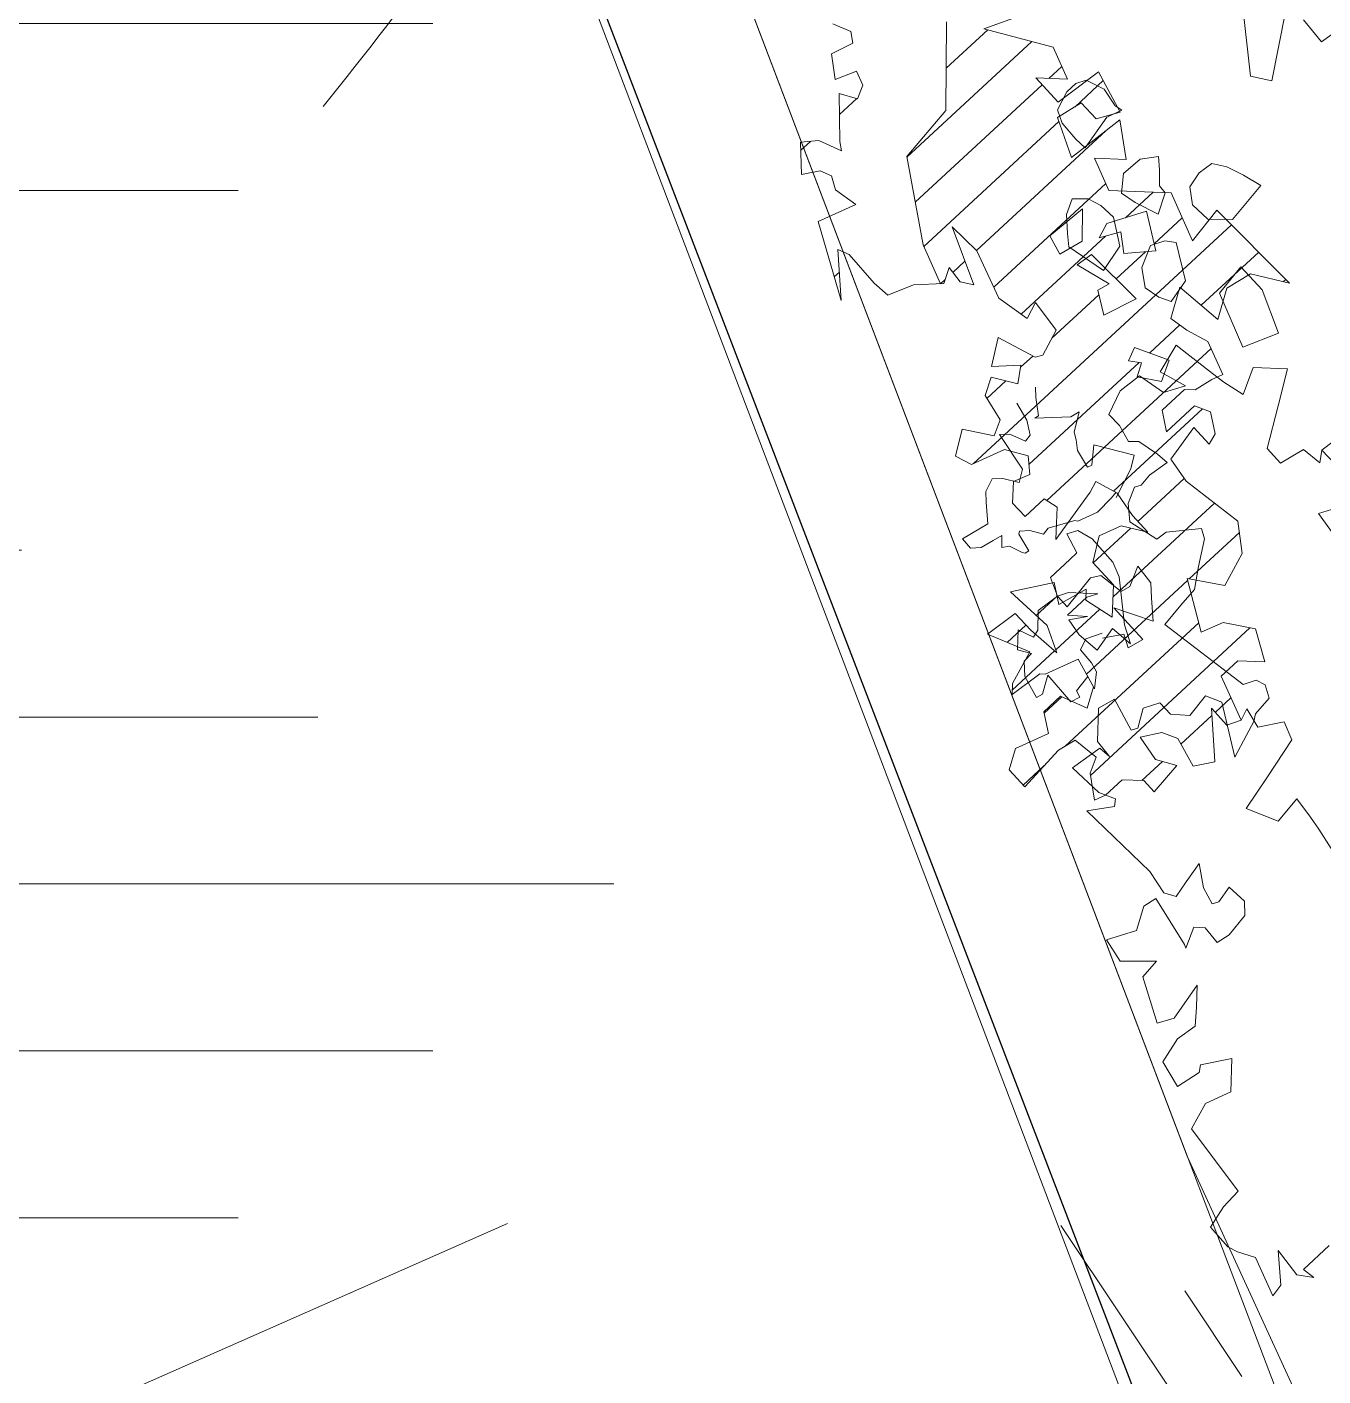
# Model space of a CAD drawing. Header units: metres. Extents: x 1838950 to 1842843, y 5171318 to 5174224.
# Drawn here: x 1841121.79 to 1841123.303, y 5171570.723 to 5171572.299 of the extents above; entities that cross this region are included whole.
import ezdxf

# ---------------------------------------------------------------- set-up
doc = ezdxf.new("R2010")
doc.units = ezdxf.units.M
doc.header["$LTSCALE"] = 0.0254
doc.layers.get('0').update_dxf_attribs({"lineweight": 18})
doc.layers.add('Fond topo - VEG_SUPPRIME', color=8, linetype='Continuous', lineweight=18)
doc.layers.add('SA - Talus', color=7, linetype='Continuous', lineweight=18)
for name, color, linetype, lineweight, true_color in [('SA - béton balayé', 7, 'Continuous', 18, 0xc0c0c0), ('SA - clôture', 7, 'Continuous', 18, 0x800080), ('SA - couvre sol 3', 7, 'Continuous', 18, 0x99cc00), ('SA - EBC', 7, 'Continuous', 18, 0x4f7f3f), ('SA - GAZ-réso', 7, 'Continuous', 18, 0xff6600), ('SA - gazon', 7, 'Continuous', 18, 0xccffcc), ('SA - haie séparative', 7, 'Continuous', 18, 0x008000), ('SA - Limite terrain', 1, 'Continuous', 18, 0xff0000), ('SA - trame couvre sol 3', 7, 'Continuous', 18, 0xff6600)]:
    doc.layers.add(name, color=color, linetype=linetype, lineweight=lineweight, true_color=true_color)

# ---------------------------------------------------------------- blocks, each defined once
blk = doc.blocks.new('MENSURA_TALSYM_1-4')
at = {"layer": 'SA - Talus'}
blk.add_line((1841120.1522, 5171569.9307), (1841122.3507, 5171570.9014), dxfattribs=at)
blk = doc.blocks.new('VEG12-4')
at = {"flags": 128}
blk.add_lwpolyline([(-0.23096, 0.44006, 0.030217), (-0.28232, 0.40901, 0.030217), (-0.32956, 0.372)], format="xyb", dxfattribs=at)

msp = doc.modelspace()

# ---------------------------------------------------------------- hatches: boundary and pattern name
at = {"layer": 'SA - béton balayé', "linetype": 'Continuous', "lineweight": 18, "true_color": 0xc0c0c0}
h = msp.add_hatch(dxfattribs=at)
h.set_pattern_fill('BETON_BALAYE', color=9, style=0, pattern_type=2)
h.set_pattern_definition([(0, (1841128.2383, 5171568.6739), (2.2, 1), [15, -8]), (0, (1841128.6701, 5171568.6739), (2.2, 1), [5, -18]), (0, (1841129.5683, 5171569.174), (-1, 1.33), [3, -7.08]), (0, (1841129.6529, 5171569.174), (-1, 1.33), [6, -4.08]), (0, (1841128.73835, 5171569.52394), (5.2, 0.67), [8, -6.4]), (0, (1841128.9771, 5171569.52394), (5.2, 0.67), [4, -10.4])])
edge = h.paths.add_edge_path()
edge.add_line((1841110.5481, 5171571.5185), (1841112.494, 5171572.2587))
edge.add_line((1841112.494, 5171572.2587), (1841112.0622, 5171573.3939))
edge.add_line((1841112.0622, 5171573.3939), (1841114.4455, 5171574.3006))
edge.add_line((1841114.4455, 5171574.3006), (1841114.8772, 5171573.1661))
edge.add_line((1841114.8772, 5171573.1661), (1841114.9551, 5171573.1958))
edge.add_arc((1841115.7418, 5171571.353), 2.0037, 33.9601, 113.1208, ccw=False)
edge.add_line((1841117.4038, 5171572.4723), (1841123.448, 5171563.4854))
edge.add_arc((1841127.3895, 5171566.1363), 4.75, 213.9233, 345.355)
edge.add_line((1841131.9852, 5171564.9354), (1841133.3513, 5171570.1633))
edge.add_line((1841133.3513, 5171570.1633), (1841135.749, 5171571.0753))
edge.add_arc((1841137.2523, 5171568.4792), 3, 120.0727, 165.355)
edge.add_line((1841134.3497, 5171569.2377), (1841133.1462, 5171564.632))
edge.add_arc((1841127.3895, 5171566.1363), 5.95, 213.92332, 345.35501, ccw=False)
edge.add_line((1841122.4523, 5171562.8157), (1841116.408, 5171571.8026))
edge.add_arc((1841115.7423, 5171571.3546), 0.8024, 33.9409, 110.6712)
edge.add_line((1841115.4591, 5171572.1053), (1841110.9726, 5171570.3971))
edge.add_line((1841110.9726, 5171570.3971), (1841110.5481, 5171571.5185))
at = {"layer": 'SA - couvre sol 3', "linetype": 'Continuous', "lineweight": 18, "true_color": 0x99cc00}
h = msp.add_hatch(dxfattribs=at)
h.set_pattern_fill('PELOUSE6_1', color=62, style=0, pattern_type=2)
h.set_pattern_definition([(0, (1841079.9403, 5171541.8818), (0, 1.2), [0.375, -2.025]), (90, (1841080.081, 5171541.8818), (-2.4, 1e-16), [0.15, -1.05]), (90, (1841080.1747, 5171541.8818), (-2.4, 1e-16), [0.15, -1.05]), (90, (1841080.1278, 5171541.8818), (-2.4, 1e-16), [0.1875, -1.0125]), (123.6901, (1841080.03406, 5171541.8818), (-2.4, 2.4), [0.12, -4.20746]), (56.3099, (1841080.22156, 5171541.8818), (8e-11, 1.2), [0.12, -4.20746]), (56.3099, (1841080.3153, 5171541.8818), (8e-11, 1.2), [0.26, -4.06666]), (123.6901, (1841079.9403, 5171541.8818), (-2.4, 2.4), [0.26, -4.06666]), (0, (1841080.791, 5171542.1068), (0, 1.2), [0.444246, -1.955755]), (0, (1841080.6343, 5171542.3018), (0, 1.2), [0.8281, -1.5719]), (0, (1841080.6696, 5171542.3018), (0, 1.2), [0.430743, -1.969257]), (0, (1841080.4792, 5171542.4968), (0, 1.2), [1.1948, -1.2052]), (0, (1841080.5213, 5171542.4968), (0, 1.2), [0.294787, -2.105213]), (0, (1841080.3234, 5171542.6918), (0, 1.2), [1.00461, -1.39539]), (0, (1841080.3262, 5171542.8868), (0, 1.2), [0.655697, -1.744303])])
edge = h.paths.add_edge_path()
edge.add_line((1841124.4247, 5171568.1894), (1841123.1446, 5171570.98))
edge.add_line((1841123.1446, 5171570.98), (1841120.8968, 5171576.8889))
edge.add_line((1841120.8968, 5171576.8889), (1841118.6817, 5171576.0462))
edge.add_line((1841118.6817, 5171576.0462), (1841118.9306, 5171575.3919))
edge.add_line((1841118.9306, 5171575.3919), (1841118.1829, 5171575.1075))
edge.add_line((1841118.1829, 5171575.1075), (1841117.934, 5171575.7618))
edge.add_line((1841117.934, 5171575.7618), (1841117.1587, 5171575.4669))
edge.add_line((1841117.1587, 5171575.4669), (1841117.2033, 5171575.3497))
edge.add_line((1841117.2033, 5171575.3497), (1841114.4455, 5171574.3006))
edge.add_line((1841114.4455, 5171574.3006), (1841114.8774, 5171573.1653))
edge.add_line((1841114.8774, 5171573.1653), (1841115.0329, 5171573.2254))
edge.add_arc((1841115.7442, 5171571.3561), 2, 33.9234, 110.8327, ccw=False)
edge.add_line((1841117.4038, 5171572.4723), (1841123.448, 5171563.4854))
edge.add_arc((1841127.3895, 5171566.1363), 4.75, 213.9233, 345.355)
edge.add_line((1841131.9852, 5171564.9354), (1841133.3513, 5171570.1633))
edge.add_line((1841133.3513, 5171570.1633), (1841128.3515, 5171568.2613))
edge.add_line((1841128.3515, 5171568.2613), (1841127.911, 5171569.4193))
edge.add_line((1841127.911, 5171569.4193), (1841125.2005, 5171568.3882))
edge.add_line((1841125.2005, 5171568.3882), (1841125.1685, 5171568.4723))
edge.add_line((1841125.1685, 5171568.4723), (1841124.4247, 5171568.1894))
at = {"layer": 'SA - EBC', "linetype": 'Continuous', "lineweight": 18, "true_color": 0x4f7f3f}
h = msp.add_hatch(dxfattribs=at)
h.set_pattern_fill('_USER_1', color=87, style=0, pattern_type=2)
h.set_pattern_definition([(45, (0, 0), (-0.53033008589, 0.53033008589), [])])
edge = h.paths.add_edge_path()
edge.add_line((1841119.3108, 5171517.9418), (1841118.4472, 5171528.7351))
edge.add_arc((1841100.5544, 5171526.9), 17.9867, 5.85572, 45.71639)
edge.add_line((1841113.1129, 5171539.7766), (1841109.3438, 5171549.2259))
edge.add_line((1841109.3438, 5171549.2259), (1841089.2725, 5171544.3043))
edge.add_line((1841089.2725, 5171544.3043), (1841086.6063, 5171546.279))
edge.add_line((1841086.6063, 5171546.279), (1841084.8738, 5171548.2093))
edge.add_line((1841084.8738, 5171548.2093), (1841084.535, 5171549.2196))
edge.add_line((1841084.535, 5171549.2196), (1841084.8733, 5171550.7731))
edge.add_arc((1841089.0985, 5171549.5923), 4.3871, 88.6665, 164.3861, ccw=False)
edge.add_line((1841089.2006, 5171553.9782), (1841090.7786, 5171552.8614))
edge.add_line((1841090.7786, 5171552.8614), (1841093.9269, 5171551.6062))
edge.add_line((1841093.9269, 5171551.6062), (1841097.9702, 5171551.3519))
edge.add_line((1841097.9702, 5171551.3519), (1841103.2639, 5171552.0129))
edge.add_line((1841103.2639, 5171552.0129), (1841107.7311, 5171553.0118))
edge.add_arc((1841145.6545, 5171546.3045), 38.5119, 157.98833, 169.9701, ccw=False)
edge.add_line((1841109.9498, 5171560.7386), (1841111.8049, 5171565.3276))
edge.add_line((1841111.8049, 5171565.3276), (1841115.1437, 5171570.7622))
edge.add_arc((1841118.2025, 5171568.883), 3.5898, 23.5115, 148.4352, ccw=False)
edge.add_line((1841121.4943, 5171570.3151), (1841124.8167, 5171565.3345))
edge.add_line((1841124.8167, 5171565.3345), (1841131.167, 5171558.8653))
edge.add_arc((1841117.9204, 5171548.5856), 16.7673, 7.0954, 37.8122, ccw=False)
edge.add_line((1841134.5594, 5171550.6568), (1841135.0494, 5171546.7196))
edge.add_line((1841135.0494, 5171546.7196), (1841133.62, 5171539.683))
edge.add_arc((1841155.4971, 5171535.2388), 22.324, 168.51676, 183.3776)
edge.add_line((1841133.2119, 5171533.9235), (1841134.314, 5171530.293))
edge.add_line((1841134.314, 5171530.293), (1841119.3108, 5171517.9418))

# ---------------------------------------------------------------- linework, layer by layer
at = {"layer": 'SA - clôture', "lineweight": 20, "flags": 128}
msp.add_lwpolyline([(1841125.2619, 5171568.5079), (1841124.2338, 5171568.1168), (1841120.8968, 5171576.8889)], dxfattribs=at)
at = {"layer": 'SA - GAZ-réso', "lineweight": 30}
msp.add_lwpolyline([(1841098.5845, 5171559.2254), (1841099.2415, 5171559.4817), (1841121.431, 5171575.0064), (1841124.7063, 5171566.4773), (1841134.8296, 5171570.3526), (1841134.127, 5171571.759)], dxfattribs=at)
at = {"layer": 'SA - gazon', "color": 254, "linetype": 'Continuous', "true_color": 0xccffcc}
msp.add_solid([(1841124.2524, 5171577.6304), (1841121.8223, 5171576.706), (1841126.313, 5171572.2137), (1841123.8829, 5171571.2893)], dxfattribs=at)
at = {"layer": 'SA - haie séparative'}
for p, q in [((1841123.2059, 5171572.3573), (1841123.2186, 5171572.2414)), ((1841123.2436, 5171572.2359), (1841123.2593, 5171572.3165)), ((1841122.8635, 5171572.305), (1841122.8629, 5171572.2014)), ((1841123.2806, 5171572.3075), (1841123.3013, 5171572.2815)), ((1841122.9116, 5171572.2955), (1841122.8632, 5171572.2507)), ((1841122.9116, 5171572.2955), (1841122.8632, 5171572.2507)), ((1841123.3013, 5171572.2815), (1841123.3235, 5171572.2978)), ((1841122.9633, 5171572.282), (1841122.8173, 5171572.1468)), ((1841122.9633, 5171572.282), (1841122.8173, 5171572.1468)), ((1841122.9982, 5171572.2529), (1841122.9829, 5171572.2388)), ((1841122.9982, 5171572.2529), (1841122.9829, 5171572.2388)), ((1841123.0466, 5171572.2364), (1841123.0137, 5171572.2059)), ((1841123.0466, 5171572.2364), (1841123.0137, 5171572.2059)), ((1841123.2186, 5171572.2414), (1841123.2436, 5171572.2359)), ((1841122.9751, 5171572.2316), (1841122.827, 5171572.0945)), ((1841122.9751, 5171572.2316), (1841122.827, 5171572.0945)), ((1841122.7586, 5171572.2153), (1841122.7385, 5171572.1966)), ((1841122.7586, 5171572.2153), (1841122.7385, 5171572.1966)), ((1841122.8629, 5171572.2014), (1841122.8171, 5171572.1477)), ((1841122.9948, 5171572.1885), (1841122.8367, 5171572.0421)), ((1841122.9948, 5171572.1885), (1841122.8367, 5171572.0421)), ((1841123.0498, 5171572.178), (1841122.8984, 5171572.0378)), ((1841123.0498, 5171572.178), (1841122.8984, 5171572.0378)), ((1841122.7047, 5171572.1654), (1841122.6931, 5171572.1546)), ((1841122.7047, 5171572.1654), (1841122.6931, 5171572.1546)), ((1841122.8171, 5171572.1477), (1841122.8362, 5171572.0445)), ((1841123.0494, 5171572.1162), (1841122.9186, 5171571.9952)), ((1841123.0494, 5171572.1162), (1841122.9186, 5171571.9952)), ((1841123.1048, 5171572.1061), (1841123.0725, 5171572.0762)), ((1841123.1048, 5171572.1061), (1841123.0725, 5171572.0762)), ((1841123.1963, 5171572.068), (1841122.8946, 5171571.7888)), ((1841123.1963, 5171572.068), (1841122.8946, 5171571.7888)), ((1841123.1388, 5171572.0762), (1841123.106, 5171572.0458)), ((1841123.1388, 5171572.0762), (1841123.106, 5171572.0458)), ((1841123.0493, 5171572.0547), (1841122.9508, 5171571.9636)), ((1841123.0493, 5171572.0547), (1841122.9508, 5171571.9636)), ((1841122.8362, 5171572.0445), (1841122.8566, 5171571.9991)), ((1841123.0959, 5171572.0365), (1841123.0616, 5171572.0048)), ((1841123.0959, 5171572.0365), (1841123.0616, 5171572.0048)), ((1841123.2281, 5171572.0361), (1841123.1608, 5171571.9739)), ((1841123.2281, 5171572.0361), (1841123.1608, 5171571.9739)), ((1841122.8851, 5171572.0255), (1841122.8708, 5171572.0123)), ((1841122.8851, 5171572.0255), (1841122.8708, 5171572.0123)), ((1841123.1823, 5171571.9882), (1841123.2071, 5171572.0188)), ((1841123.2071, 5171572.0188), (1841123.232, 5171571.9921)), ((1841122.7384, 5171572.0125), (1841122.7325, 5171572.007)), ((1841122.7384, 5171572.0125), (1841122.7325, 5171572.007)), ((1841122.8619, 5171572.0041), (1841122.8566, 5171571.9991)), ((1841122.8619, 5171572.0041), (1841122.8566, 5171571.9991)), ((1841123.2599, 5171572.0042), (1841123.2571, 5171572.0016)), ((1841123.2599, 5171572.0042), (1841123.2571, 5171572.0016)), ((1841123.0416, 5171571.9862), (1841122.9866, 5171571.9354)), ((1841123.0416, 5171571.9862), (1841122.9866, 5171571.9354)), ((1841123.2094, 5171571.9249), (1841123.1823, 5171571.9882)), ((1841123.232, 5171571.9921), (1841123.2513, 5171571.9412)), ((1841123.136, 5171571.9509), (1841123.1006, 5171571.9181)), ((1841123.136, 5171571.9509), (1841123.1006, 5171571.9181)), ((1841123.2513, 5171571.9412), (1841123.2094, 5171571.9249)), ((1841123.1725, 5171571.9233), (1841122.9807, 5171571.7458)), ((1841123.1725, 5171571.9233), (1841122.9807, 5171571.7458)), ((1841123.1318, 5171571.9274), (1841123.1131, 5171571.8962)), ((1841123.1741, 5171571.8942), (1841123.1318, 5171571.9274)), ((1841122.9642, 5171571.9146), (1841122.95, 5171571.9015)), ((1841122.9642, 5171571.9146), (1841122.95, 5171571.9015)), ((1841123.0885, 5171571.9069), (1841122.9598, 5171571.7878)), ((1841123.0885, 5171571.9069), (1841122.9598, 5171571.7878)), ((1841123.0891, 5171571.8916), (1841123.0662, 5171571.8741)), ((1841123.1169, 5171571.8719), (1841123.0891, 5171571.8916)), ((1841123.1131, 5171571.8962), (1841123.1427, 5171571.8798)), ((1841123.1875, 5171571.8842), (1841123.1741, 5171571.8942)), ((1841123.2218, 5171571.9014), (1841123.21, 5171571.8695)), ((1841123.2619, 5171571.8997), (1841123.2218, 5171571.9014)), ((1841123.2507, 5171571.8566), (1841123.2619, 5171571.8997)), ((1841122.9329, 5171571.8857), (1841122.9106, 5171571.865)), ((1841122.9329, 5171571.8857), (1841122.9106, 5171571.865)), ((1841122.9679, 5171571.866), (1841122.9673, 5171571.8782)), ((1841123.0662, 5171571.8741), (1841123.053, 5171571.8465)), ((1841123.1427, 5171571.8798), (1841123.1169, 5171571.8719)), ((1841123.21, 5171571.8695), (1841123.1875, 5171571.8842)), ((1841122.9458, 5171571.8595), (1841122.9575, 5171571.8398)), ((1841122.9708, 5171571.8448), (1841122.9679, 5171571.866)), ((1841122.9665, 5171571.8422), (1841122.9708, 5171571.8448)), ((1841123.0086, 5171571.8435), (1841122.9665, 5171571.8422)), ((1841123.0185, 5171571.8494), (1841123.0086, 5171571.8435)), ((1841123.0125, 5171571.8258), (1841123.0185, 5171571.8494)), ((1841123.0656, 5171571.8334), (1841123.053, 5171571.8465)), ((1841123.1626, 5171571.8528), (1841123.0587, 5171571.7566)), ((1841123.1626, 5171571.8528), (1841123.0587, 5171571.7566)), ((1841123.2379, 5171571.8065), (1841123.2507, 5171571.8566)), ((1841122.9575, 5171571.8398), (1841122.9614, 5171571.8221)), ((1841123.0149, 5171571.8169), (1841123.0125, 5171571.8258)), ((1841123.076, 5171571.8149), (1841123.0656, 5171571.8334)), ((1841122.9376, 5171571.8235), (1841122.9253, 5171571.8229)), ((1841122.9253, 5171571.8229), (1841122.9523, 5171571.7826)), ((1841122.9559, 5171571.8151), (1841122.9376, 5171571.8235)), ((1841122.9614, 5171571.8221), (1841122.9559, 5171571.8151)), ((1841123.0164, 5171571.8044), (1841123.0149, 5171571.8169)), ((1841123.0333, 5171571.7871), (1841123.0356, 5171571.8107)), ((1841123.0356, 5171571.8107), (1841123.0828, 5171571.7987)), ((1841123.0882, 5171571.8149), (1841123.076, 5171571.8149)), ((1841123.1098, 5171571.7999), (1841123.0882, 5171571.8149)), ((1841123.0281, 5171571.7847), (1841123.0164, 5171571.8044)), ((1841123.0828, 5171571.7987), (1841123.0788, 5171571.783)), ((1841123.1213, 5171571.7903), (1841123.1098, 5171571.7999)), ((1841123.2535, 5171571.7896), (1841123.2379, 5171571.8065)), ((1841123.2806, 5171571.8055), (1841123.2535, 5171571.7896)), ((1841123.2806, 5171571.8055), (1841123.2997, 5171571.7897)), ((1841123.2997, 5171571.7897), (1841123.3017, 5171571.8045)), ((1841122.9523, 5171571.7826), (1841122.9483, 5171571.7669)), ((1841123.0333, 5171571.7871), (1841123.0281, 5171571.7847)), ((1841123.0788, 5171571.783), (1841123.0618, 5171571.7492)), ((1841123.1005, 5171571.7753), (1841123.1213, 5171571.7903)), ((1841122.9168, 5171571.7711), (1841122.9094, 5171571.7563)), ((1841122.9291, 5171571.7717), (1841122.9168, 5171571.7711)), ((1841122.9483, 5171571.7669), (1841122.9291, 5171571.7717)), ((1841123.0831, 5171571.7615), (1841123.0908, 5171571.7639)), ((1841123.1412, 5171571.7716), (1841123.0871, 5171571.7215)), ((1841123.1412, 5171571.7716), (1841123.0871, 5171571.7215)), ((1841123.0908, 5171571.7639), (1841123.1005, 5171571.7753)), ((1841122.9094, 5171571.7563), (1841122.91, 5171571.7441)), ((1841123.0399, 5171571.7324), (1841123.0561, 5171571.7488)), ((1841123.0561, 5171571.7488), (1841123.0616, 5171571.7557)), ((1841123.0758, 5171571.7423), (1841123.0831, 5171571.7615)), ((1841122.91, 5171571.7441), (1841122.9118, 5171571.7185)), ((1841123.0167, 5171571.7216), (1841123.0399, 5171571.7324)), ((1841123.1765, 5171571.7429), (1841123.0581, 5171571.6333)), ((1841123.1765, 5171571.7429), (1841123.0581, 5171571.6333)), ((1841123.0776, 5171571.7211), (1841123.0758, 5171571.7423)), ((1841122.9118, 5171571.7185), (1841122.8823, 5171571.7009)), ((1841122.9822, 5171571.7136), (1841123.0132, 5171571.7225)), ((1841123.0132, 5171571.7225), (1841123.0167, 5171571.7216)), ((1841123.1093, 5171571.7008), (1841123.0776, 5171571.7211)), ((1841122.8823, 5171571.7009), (1841122.8916, 5171571.6902)), ((1841122.9039, 5171571.6908), (1841122.9181, 5171571.6992)), ((1841122.9181, 5171571.6992), (1841122.928, 5171571.7051)), ((1841122.928, 5171571.7051), (1841122.9281, 5171571.6911)), ((1841122.9478, 5171571.7066), (1841122.9487, 5171571.7101)), ((1841122.9596, 5171571.6869), (1841122.9478, 5171571.7066)), ((1841122.9487, 5171571.7101), (1841122.961, 5171571.7107)), ((1841122.961, 5171571.7107), (1841122.9767, 5171571.7067)), ((1841122.9767, 5171571.7067), (1841122.9822, 5171571.7136)), ((1841123.0041, 5171571.7068), (1841123.0168, 5171571.7108)), ((1841123.0158, 5171571.6847), (1841123.0041, 5171571.7068)), ((1841123.0168, 5171571.7108), (1841123.0336, 5171571.7011)), ((1841123.0336, 5171571.7011), (1841123.0578, 5171571.674)), ((1841123.0786, 5171571.7137), (1841123.0347, 5171571.673)), ((1841123.0786, 5171571.7137), (1841123.0347, 5171571.673)), ((1841123.1201, 5171571.7088), (1841123.1093, 5171571.7008)), ((1841123.1612, 5171571.713), (1841123.1201, 5171571.7088)), ((1841123.2056, 5171571.7085), (1841123.1471, 5171571.6543)), ((1841123.2056, 5171571.7085), (1841123.1471, 5171571.6543)), ((1841123.1579, 5171571.6686), (1841123.1649, 5171571.701)), ((1841123.1649, 5171571.701), (1841123.1612, 5171571.713)), ((1841122.8916, 5171571.6902), (1841122.9039, 5171571.6908)), ((1841122.9281, 5171571.6911), (1841122.9369, 5171571.6926)), ((1841122.9369, 5171571.6926), (1841122.9517, 5171571.6851)), ((1841122.9517, 5171571.6851), (1841122.9552, 5171571.6843)), ((1841122.9552, 5171571.6843), (1841122.9596, 5171571.6869)), ((1841123.0074, 5171571.6769), (1841123.0158, 5171571.6847)), ((1841122.985, 5171571.6561), (1841123.0074, 5171571.6769)), ((1841123.0578, 5171571.674), (1841123.0652, 5171571.6566)), ((1841123.0777, 5171571.6454), (1841123.0871, 5171571.6693)), ((1841123.0871, 5171571.6693), (1841123.1021, 5171571.6498)), ((1841123.153, 5171571.6417), (1841123.1579, 5171571.6686)), ((1841122.9932, 5171571.6342), (1841122.985, 5171571.6561)), ((1841123.0043, 5171571.6216), (1841123.0317, 5171571.6557)), ((1841123.1451, 5171571.6525), (1841123.0269, 5171571.5431)), ((1841123.1451, 5171571.6525), (1841123.0269, 5171571.5431)), ((1841123.0317, 5171571.6557), (1841123.0436, 5171571.6583)), ((1841123.0436, 5171571.6583), (1841123.0675, 5171571.6397)), ((1841123.0652, 5171571.6566), (1841123.0712, 5171571.6005)), ((1841123.0059, 5171571.6382), (1841122.9932, 5171571.6342)), ((1841123.0401, 5171571.6369), (1841123.0059, 5171571.6382)), ((1841123.0274, 5171571.6329), (1841123.0401, 5171571.6369)), ((1841123.0675, 5171571.6397), (1841123.0777, 5171571.6454)), ((1841123.1021, 5171571.6498), (1841123.103, 5171571.6317)), ((1841123.137, 5171571.6235), (1841123.153, 5171571.6417)), ((1841122.9926, 5171571.6341), (1841122.9683, 5171571.6116)), ((1841122.9926, 5171571.6341), (1841122.9683, 5171571.6116)), ((1841122.9706, 5171571.6172), (1841122.9932, 5171571.634)), ((1841122.9932, 5171571.634), (1841123.0043, 5171571.6216)), ((1841123.0049, 5171571.6121), (1841123.0274, 5171571.6329)), ((1841123.103, 5171571.6317), (1841123.1047, 5171571.6048)), ((1841123.1185, 5171571.6009), (1841123.137, 5171571.6235)), ((1841122.9701, 5171571.5942), (1841122.9706, 5171571.6172)), ((1841123.0426, 5171571.619), (1841122.9912, 5171571.5713)), ((1841123.0426, 5171571.619), (1841122.9912, 5171571.5713)), ((1841123.0283, 5171571.6103), (1841123.0049, 5171571.6121)), ((1841123.0065, 5171571.6066), (1841123.0283, 5171571.6103)), ((1841123.0185, 5171571.589), (1841123.0065, 5171571.6066)), ((1841123.0588, 5171571.6203), (1841123.0929, 5171571.5836)), ((1841123.1047, 5171571.6048), (1841123.0588, 5171571.6203)), ((1841122.9562, 5171571.6003), (1841122.9343, 5171571.5801)), ((1841122.9562, 5171571.6003), (1841122.9343, 5171571.5801)), ((1841122.9466, 5171571.5716), (1841122.9471, 5171571.5946)), ((1841122.9471, 5171571.5946), (1841122.9653, 5171571.5863)), ((1841122.9653, 5171571.5863), (1841122.9701, 5171571.5942)), ((1841123.1581, 5171571.6031), (1841123.0025, 5171571.4591)), ((1841123.1581, 5171571.6031), (1841123.0025, 5171571.4591)), ((1841123.0394, 5171571.5711), (1841123.0185, 5171571.589)), ((1841123.0453, 5171571.591), (1841123.0263, 5171571.5844)), ((1841123.2179, 5171571.5971), (1841123.0316, 5171571.4247)), ((1841123.2179, 5171571.5971), (1841123.0316, 5171571.4247)), ((1841123.0575, 5171571.5965), (1841123.0394, 5171571.5711)), ((1841123.0708, 5171571.5898), (1841123.0456, 5171571.585)), ((1841123.0784, 5171571.5786), (1841123.0575, 5171571.5965)), ((1841123.0756, 5171571.5739), (1841123.0708, 5171571.5898)), ((1841123.0712, 5171571.6005), (1841123.0784, 5171571.5786)), ((1841123.2098, 5171571.531), (1841123.1185, 5171571.6009)), ((1841123.0263, 5171571.5844), (1841123.0201, 5171571.5716)), ((1841123.0929, 5171571.5836), (1841123.0756, 5171571.5739)), ((1841122.9898, 5171571.5701), (1841122.9403, 5171571.5242)), ((1841122.9898, 5171571.5701), (1841122.9403, 5171571.5242)), ((1841122.9626, 5171571.5672), (1841122.9466, 5171571.5716)), ((1841122.9542, 5171571.5583), (1841122.9626, 5171571.5672)), ((1841122.955, 5171571.5402), (1841122.9542, 5171571.5583)), ((1841123.0201, 5171571.5716), (1841123.0329, 5171571.5561)), ((1841122.982, 5171571.5419), (1841122.9789, 5171571.5309)), ((1841123.0089, 5171571.5106), (1841122.982, 5171571.5419)), ((1841123.0329, 5171571.5561), (1841123.0387, 5171571.5459)), ((1841123.0387, 5171571.5459), (1841123.0364, 5171571.526)), ((1841122.9687, 5171571.5158), (1841122.955, 5171571.5402)), ((1841122.9789, 5171571.5309), (1841122.9758, 5171571.5198)), ((1841123.0285, 5171571.5401), (1841123.0152, 5171571.5234)), ((1841123.0364, 5171571.526), (1841123.0285, 5171571.5401)), ((1841123.2253, 5171571.5358), (1841123.2098, 5171571.531)), ((1841123.2355, 5171571.5304), (1841123.2253, 5171571.5358)), ((1841123.2403, 5171571.5149), (1841123.2355, 5171571.5304)), ((1841122.9758, 5171571.5198), (1841122.9687, 5171571.5158)), ((1841122.9982, 5171571.5165), (1841122.9775, 5171571.4973)), ((1841122.9982, 5171571.5165), (1841122.9775, 5171571.4973)), ((1841123.0191, 5171571.5163), (1841123.0089, 5171571.5106)), ((1841123.0152, 5171571.5234), (1841123.0191, 5171571.5163)), ((1841123.0411, 5171571.5034), (1841123.0596, 5171571.5138)), ((1841123.0596, 5171571.5138), (1841123.0793, 5171571.4775)), ((1841123.1475, 5171571.4948), (1841123.166, 5171571.5175)), ((1841123.166, 5171571.5175), (1841123.1852, 5171571.5102)), ((1841123.1957, 5171571.5152), (1841123.1774, 5171571.4983)), ((1841123.1957, 5171571.5152), (1841123.1774, 5171571.4983)), ((1841123.1852, 5171571.5102), (1841123.2003, 5171571.446)), ((1841123.2242, 5171571.4968), (1841123.2403, 5171571.5149)), ((1841123.04, 5171571.4644), (1841123.0411, 5171571.5034)), ((1841123.087, 5171571.4799), (1841123.093, 5171571.5034)), ((1841123.093, 5171571.5034), (1841123.1128, 5171571.5095)), ((1841123.1128, 5171571.5095), (1841123.1253, 5171571.4964)), ((1841123.1253, 5171571.4964), (1841123.1475, 5171571.4948)), ((1841123.1735, 5171571.4946), (1841123.1373, 5171571.4611)), ((1841123.1735, 5171571.4946), (1841123.1373, 5171571.4611)), ((1841123.2144, 5171571.5024), (1841123.2075, 5171571.4891)), ((1841123.2271, 5171571.4812), (1841123.2144, 5171571.5024)), ((1841123.2223, 5171571.4877), (1841123.2242, 5171571.4968)), ((1841123.0793, 5171571.4775), (1841123.087, 5171571.4799)), ((1841123.2139, 5171571.4719), (1841123.2223, 5171571.4877)), ((1841123.2271, 5171571.4812), (1841123.2579, 5171571.4872)), ((1841123.2579, 5171571.4872), (1841123.267, 5171571.4661)), ((1841123.0538, 5171571.447), (1841123.04, 5171571.4644)), ((1841123.2003, 5171571.446), (1841123.2139, 5171571.4719)), ((1841123.267, 5171571.4661), (1841123.2383, 5171571.423)), ((1841123.0108, 5171571.4337), (1841123.0424, 5171571.4567)), ((1841123.0424, 5171571.4567), (1841123.0538, 5171571.447)), ((1841122.9777, 5171571.4361), (1841122.9531, 5171571.4133)), ((1841122.9777, 5171571.4361), (1841122.9531, 5171571.4133)), ((1841123.0415, 5171571.4046), (1841123.0108, 5171571.4337)), ((1841123.1156, 5171571.4411), (1841123.0916, 5171571.4188)), ((1841123.1156, 5171571.4411), (1841123.0916, 5171571.4188)), ((1841123.2383, 5171571.423), (1841123.2135, 5171571.3861)), ((1841123.0607, 5171571.3973), (1841123.0415, 5171571.4046)), ((1841123.0273, 5171571.3832), (1841123.0596, 5171571.3885)), ((1841123.0596, 5171571.3885), (1841123.0607, 5171571.3973)), ((1841123.2135, 5171571.3861), (1841123.2508, 5171571.3712)), ((1841123.2508, 5171571.3712), (1841123.2725, 5171571.3974)), ((1841123.2725, 5171571.3974), (1841123.2888, 5171571.376)), ((1841123.101, 5171571.3126), (1841123.0273, 5171571.3832)), ((1841123.2888, 5171571.376), (1841123.2982, 5171571.3621)), ((1841123.2982, 5171571.3621), (1841123.3271, 5171571.3169)), ((1841123.1585, 5171571.3219), (1841123.1434, 5171571.3003)), ((1841123.1635, 5171571.2933), (1841123.1585, 5171571.3219)), ((1841123.1172, 5171571.2875), (1841123.101, 5171571.3126)), ((1841123.1434, 5171571.3003), (1841123.1317, 5171571.2834)), ((1841123.1739, 5171571.2748), (1841123.1635, 5171571.2933)), ((1841123.1935, 5171571.294), (1841123.1817, 5171571.2772)), ((1841123.2116, 5171571.278), (1841123.1935, 5171571.294)), ((1841123.0938, 5171571.2718), (1841123.108, 5171571.2808)), ((1841123.108, 5171571.2808), (1841123.1415, 5171571.2271)), ((1841123.1317, 5171571.2834), (1841123.1172, 5171571.2875)), ((1841123.1817, 5171571.2772), (1841123.1739, 5171571.2748)), ((1841123.2121, 5171571.2611), (1841123.2116, 5171571.278)), ((1841123.0855, 5171571.2437), (1841123.0938, 5171571.2718)), ((1841123.1936, 5171571.2385), (1841123.2121, 5171571.2611)), ((1841123.0502, 5171571.2328), (1841123.0855, 5171571.2437)), ((1841123.1429, 5171571.2228), (1841123.1522, 5171571.2474)), ((1841123.1522, 5171571.2474), (1841123.1656, 5171571.2468)), ((1841123.1656, 5171571.2468), (1841123.1795, 5171571.2294)), ((1841123.0664, 5171571.2077), (1841123.0502, 5171571.2328)), ((1841123.1415, 5171571.2271), (1841123.1429, 5171571.2228)), ((1841123.1795, 5171571.2294), (1841123.1936, 5171571.2385)), ((1841123.1089, 5171571.2076), (1841123.0664, 5171571.2077)), ((1841123.0928, 5171571.1894), (1841123.1089, 5171571.2076)), ((1841123.1096, 5171571.1352), (1841123.0928, 5171571.1894)), ((1841123.1561, 5171571.1798), (1841123.1294, 5171571.1413)), ((1841123.1556, 5171571.1541), (1841123.1561, 5171571.1798)), ((1841123.1539, 5171571.1319), (1841123.1556, 5171571.1541)), ((1841123.1294, 5171571.1413), (1841123.1096, 5171571.1352)), ((1841123.1331, 5171571.117), (1841123.1539, 5171571.1319)), ((1841123.116, 5171571.0901), (1841123.1331, 5171571.117)), ((1841123.1333, 5171571.0615), (1841123.116, 5171571.0901)), ((1841123.1603, 5171571.0868), (1841123.1584, 5171571.0777)), ((1841123.1967, 5171571.0942), (1841123.1603, 5171571.0868)), ((1841123.1955, 5171571.0552), (1841123.1967, 5171571.0942)), ((1841123.1584, 5171571.0777), (1841123.1333, 5171571.0615)), ((1841123.1659, 5171571.0414), (1841123.1955, 5171571.0552)), ((1841123.1496, 5171571.0118), (1841123.1659, 5171571.0414)), ((1841123.2041, 5171570.9391), (1841123.1496, 5171571.0118)), ((1841123.1871, 5171570.9206), (1841123.2041, 5171570.9391)), ((1841123.1718, 5171570.8971), (1841123.1871, 5171570.9206)), ((1841123.1921, 5171570.8741), (1841123.1718, 5171570.8971)), ((1841123.2033, 5171570.8681), (1841123.1921, 5171570.8741)), ((1841123.2243, 5171570.8614), (1841123.2033, 5171570.8681)), ((1841123.2509, 5171570.8696), (1841123.254, 5171570.8291)), ((1841123.2728, 5171570.8415), (1841123.2509, 5171570.8696)), ((1841123.3103, 5171570.8757), (1841123.2804, 5171570.8476)), ((1841123.2446, 5171570.8168), (1841123.2243, 5171570.8614)), ((1841123.2927, 5171570.8382), (1841123.2728, 5171570.8415)), ((1841123.2804, 5171570.8476), (1841123.2927, 5171570.8382)), ((1841123.254, 5171570.8291), (1841123.2446, 5171570.8168))]:
    msp.add_line(p, q, dxfattribs=at)
at = {"layer": 'SA - haie séparative', "flags": 128}
for points in [[(1841122.7306, 5171572.3026), (1841122.7518, 5171572.2937), (1841122.754, 5171572.2801), (1841122.7292, 5171572.2675), (1841122.7334, 5171572.2376), (1841122.7582, 5171572.2475), (1841122.7656, 5171572.231), (1841122.7596, 5171572.215), (1841122.7382, 5171572.2212), (1841122.7388, 5171572.1653), (1841122.741, 5171572.1544), (1841122.7145, 5171572.1662), (1841122.6928, 5171572.1644), (1841122.694, 5171572.1265), (1841122.7158, 5171572.131), (1841122.7291, 5171572.1251), (1841122.7339, 5171572.1087), (1841122.7576, 5171572.0916), (1841122.7135, 5171572.0716), (1841122.7406, 5171571.9795), (1841122.7366, 5171572.0392), (1841122.7499, 5171572.0333), (1841122.7792, 5171571.9997), (1841122.7949, 5171571.9856), (1841122.8251, 5171571.9979), (1841122.8604, 5171571.9993), (1841122.8665, 5171572.0179), (1841122.8794, 5171572.0012), (1841122.8955, 5171571.9979), (1841122.8701, 5171572.0656), (1841122.8988, 5171572.0374), (1841122.9246, 5171571.9823), (1841122.9578, 5171571.9586), (1841122.9676, 5171571.9771), (1841122.9915, 5171571.9447), (1841122.9761, 5171571.9155), (1841122.967, 5171571.9131), (1841122.9237, 5171571.9364), (1841122.9161, 5171571.9024), (1841122.9504, 5171571.9038), (1841122.9469, 5171571.8823), (1841122.9156, 5171571.8898), (1841122.9085, 5171571.8685), (1841122.9263, 5171571.8399), (1841122.9193, 5171571.8212), (1841122.8817, 5171571.829), (1841122.8742, 5171571.7977), (1841122.8928, 5171571.788), (1841122.9313, 5171571.8054), (1841122.959, 5171571.798), (1841122.9608, 5171571.7763), (1841122.9416, 5171571.768), (1841122.9406, 5171571.7428), (1841122.9553, 5171571.727), (1841122.9777, 5171571.7477), (1841122.9927, 5171571.7381), (1841122.992, 5171571.7192), (1841122.9912, 5171571.7003), (1841123.0312, 5171571.7556), (1841123.038, 5171571.7679), (1841123.0627, 5171571.7544), (1841123.0807, 5171571.7284), (1841123.0988, 5171571.7088), (1841123.0676, 5171571.7163), (1841123.0419, 5171571.7047), (1841123.0344, 5171571.6734), (1841123.0586, 5171571.6472), (1841123.0571, 5171571.6094), (1841123.0264, 5171571.6296), (1841123.0268, 5171571.6422), (1841122.9946, 5171571.6245), (1841122.9893, 5171571.6499), (1841122.9384, 5171571.6393), (1841122.981, 5171571.5998), (1841122.9924, 5171571.5678), (1841122.9619, 5171571.5942), (1841122.9437, 5171571.6138), (1841122.9112, 5171571.5898), (1841122.9609, 5171571.569), (1841122.9406, 5171571.5319), (1841122.9401, 5171571.5193), (1841122.9725, 5171571.5433), (1841122.9788, 5171571.543), (1841123.0174, 5171571.5605), (1841123.0351, 5171571.5283), (1841123.0278, 5171571.5033), (1841122.9968, 5171571.5171), (1841122.9771, 5171571.4989), (1841122.9825, 5171571.4735), (1841122.9439, 5171571.4561), (1841122.9367, 5171571.4311), (1841122.9548, 5171571.4115), (1841122.9943, 5171571.4541), (1841123.0137, 5171571.466), (1841123.0382, 5171571.4461), (1841123.0312, 5171571.4274), (1841123.0363, 5171571.3957), (1841123.0491, 5171571.4015), (1841123.0687, 5171571.4197), (1841123.0939, 5171571.4187), (1841123.1061, 5171571.4056), (1841123.1325, 5171571.4362), (1841123.1075, 5171571.4434), (1841123.0896, 5171571.4694), (1841123.115, 5171571.4747), (1841123.1337, 5171571.4677), (1841123.1514, 5171571.4354), (1841123.1768, 5171571.4407), (1841123.1729, 5171571.5031), (1841123.1911, 5171571.4835), (1841123.2075, 5171571.4891), (1841123.1843, 5171571.5405), (1841123.2039, 5171571.5587), (1841123.2354, 5171571.5575), (1841123.2243, 5171571.5958), (1841123.1867, 5171571.6035), (1841123.161, 5171571.5919), (1841123.1445, 5171571.6547), (1841123.1884, 5171571.6467), (1841123.2087, 5171571.6838), (1841123.2039, 5171571.7219), (1841123.1435, 5171571.7684), (1841123.1256, 5171571.7943), (1841123.1522, 5171571.8311), (1841123.1704, 5171571.8115), (1841123.1772, 5171571.8238), (1841123.1719, 5171571.8493), (1841123.1532, 5171571.8563), (1841123.1205, 5171571.826), (1841123.1152, 5171571.8515), (1841123.1413, 5171571.8757), (1841123.1539, 5171571.8752), (1841123.1733, 5171571.8871), (1841123.1862, 5171571.8929), (1841123.1687, 5171571.9314), (1841123.144, 5171571.945), (1841123.1256, 5171571.9584), (1841123.136, 5171571.9949), (1841123.1805, 5171571.9571), (1841123.191, 5171571.9937), (1841123.2187, 5171572.0107), (1841123.2642, 5171571.9999), (1841123.1792, 5171572.0852), (1841123.1508, 5171572.0493), (1841123.1259, 5171572.1053), (1841123.053, 5171572.1081), (1841123.0364, 5171572.1457), (1841123.0733, 5171572.1443), (1841123.0661, 5171572.1905), (1841123.0094, 5171572.1467), (1841122.9932, 5171572.1933), (1841123.0209, 5171572.2103), (1841123.0382, 5171572.1916), (1841123.0664, 5171572.1995), (1841123.0412, 5171572.2465), (1841122.9939, 5171572.2113), (1841122.9679, 5171572.2394), (1841123.0048, 5171572.238), (1841122.9882, 5171572.2756), (1841122.907, 5171572.2967), (1841122.9993, 5171572.3301)], [(1841123.3153, 5171571.8153), (1841123.3017, 5171571.8045), (1841123.3407, 5171571.7637)], [(1841123.3282, 5171571.7401), (1841123.2981, 5171571.7308), (1841123.3213, 5171571.6983)]]:
    msp.add_lwpolyline(points, dxfattribs=at)
for points in [[(1841123.0509, 5171572.1938), (1841123.0254, 5171572.158), (1841123.0146, 5171572.1681), (1841122.9985, 5171572.1865), (1841122.9933, 5171572.2022), (1841123.0039, 5171572.2231), (1841123.0144, 5171572.2328), (1841123.0267, 5171572.2369), (1841123.0476, 5171572.2264), (1841123.0603, 5171572.2069), (1841123.0681, 5171572.202)], [(1841123.1108, 5171572.0804), (1841123.0839, 5171572.0939), (1841123.0678, 5171572.1048), (1841123.0702, 5171572.128), (1841123.0896, 5171572.1444), (1841123.111, 5171572.1477), (1841123.1124, 5171572.132), (1841123.1124, 5171572.1133), (1841123.1187, 5171572.1054)], [(1841123.1975, 5171572.0741), (1841123.1687, 5171572.0746), (1841123.1508, 5171572.0911), (1841123.1475, 5171572.1124), (1841123.1584, 5171572.1285), (1841123.1734, 5171572.1396), (1841123.1909, 5171572.1355), (1841123.2104, 5171572.1257), (1841123.2305, 5171572.1137)], [(1841123.0658, 5171572.0431), (1841123.0467, 5171572.0144), (1841123.0064, 5171572.0421), (1841123.0049, 5171572.0579), (1841123.0038, 5171572.0799), (1841123.0103, 5171572.0982), (1841123.0289, 5171572.0982), (1841123.0439, 5171572.0906), (1841123.0584, 5171572.0768)], [(1841122.9842, 5171572.0549), (1841123.0224, 5171572.0867), (1841123.0218, 5171572.0489), (1841122.996, 5171572.0337)], [(1841123.0506, 5171572.0694), (1841123.0971, 5171572.0839), (1841123.1079, 5171572.0375), (1841123.0708, 5171572.0344), (1841123.0673, 5171572.0598), (1841123.0418, 5171572.0526)], [(1841123.1427, 5171572.0025), (1841123.1258, 5171571.9782), (1841123.1116, 5171571.9835), (1841123.0956, 5171571.9944), (1841123.0915, 5171572.018), (1841123.1017, 5171572.0437), (1841123.1185, 5171572.0493), (1841123.1316, 5171572.0474)], [(1841123.0163, 5171572.0212), (1841123.0329, 5171572.0331), (1841123.085, 5171571.9816), (1841123.0473, 5171571.9623), (1841123.0403, 5171571.9914), (1841123.0533, 5171571.999)], [(1841123.0832, 5171571.9244), (1841123.1237, 5171571.9097), (1841123.1147, 5171571.8849), (1841123.086, 5171571.8905), (1841123.0911, 5171571.9065), (1841123.0759, 5171571.9089)]]:
    msp.add_lwpolyline(points, close=True, dxfattribs=at)
at = {"layer": 'SA - Limite terrain'}
msp.add_open_spline([(1841077.1485, 5171583.5529), (1841078.8191, 5171584.5954), (1841080.4897, 5171585.6379), (1841083.6639, 5171586.8607), (1841086.8381, 5171588.0834), (1841093.7112, 5171590.7349), (1841100.5843, 5171593.3863), (1841105.8354, 5171595.3795), (1841111.0864, 5171597.3727), (1841112.7835, 5171598.0158), (1841114.4805, 5171598.6589), (1841120.1437, 5171600.7977), (1841125.8069, 5171602.9364), (1841137.9788, 5171607.5816), (1841150.1507, 5171612.2269), (1841152.2407, 5171613.0169), (1841154.3307, 5171613.8069), (1841157.6242, 5171615.0086), (1841160.9178, 5171616.2103), (1841160.8937, 5171617.2726), (1841160.8697, 5171618.335), (1841160.7519, 5171622.2441), (1841160.6341, 5171626.1532), (1841160.5459, 5171628.0785), (1841160.4576, 5171630.0038), (1841160.0075, 5171632.9962), (1841159.5574, 5171635.9885), (1841161.4156, 5171637.1289), (1841163.2737, 5171638.2693), (1841163.062, 5171638.6198), (1841162.8502, 5171638.9702), (1841163.1316, 5171639.1783), (1841163.413, 5171639.3865), (1841163.4664, 5171639.3345), (1841163.5199, 5171639.2825), (1841164.0378, 5171639.6824), (1841164.5557, 5171640.0822), (1841164.6484, 5171639.9622), (1841164.7411, 5171639.8421), (1841166.3443, 5171640.4782), (1841167.7831, 5171641.5484), (1841166.8333, 5171642.7817), (1841165.8835, 5171644.0151), (1841171.2018, 5171648.0241), (1841176.5201, 5171652.0331), (1841176.562, 5171652.0654), (1841176.6038, 5171652.0977), (1841176.5828, 5171652.125), (1841176.5618, 5171652.1523), (1841191.1783, 5171663.3819), (1841205.7948, 5171674.6116), (1841207.539, 5171675.9573), (1841209.2831, 5171677.303), (1841213.68, 5171676.8693), (1841218.0769, 5171676.4356), (1841224.138, 5171669.2197), (1841230.1992, 5171662.0037), (1841229.4551, 5171661.4123), (1841228.7111, 5171660.8209), (1841230.314, 5171658.673), (1841231.9169, 5171656.5251), (1841232.0432, 5171656.6166), (1841232.1695, 5171656.7082), (1841232.3724, 5171656.4283), (1841232.5753, 5171656.1483), (1841232.4514, 5171656.0585), (1841232.3275, 5171655.9687), (1841232.663, 5171655.5059), (1841232.9985, 5171655.043), (1841233.051, 5171655.0811), (1841233.1035, 5171655.1191), (1841233.5076, 5171654.2972), (1841234.3715, 5171654.7513), (1841235.0886, 5171655.2417), (1841235.8057, 5171655.7322), (1841235.7432, 5171655.8327), (1841235.6807, 5171655.9332), (1841236.0049, 5171656.1415), (1841236.3292, 5171656.3499), (1841236.5301, 5171656.0268), (1841236.7311, 5171655.7038), (1841236.6898, 5171655.6773), (1841236.6486, 5171655.6508), (1841240.8585, 5171649.0812), (1841245.0684, 5171642.5117), (1841245.3158, 5171642.1368), (1841245.5633, 5171641.7618), (1841246.3679, 5171640.4536), (1841247.1726, 5171639.1454), (1841247.7766, 5171638.0928), (1841248.3805, 5171637.0401), (1841248.9658, 5171636.0263), (1841249.5511, 5171635.0124), (1841249.7169, 5171634.7035), (1841249.8827, 5171634.3945), (1841250.3986, 5171633.3142), (1841250.9146, 5171632.2339), (1841251.4065, 5171631.065), (1841251.8984, 5171629.8962), (1841252.5682, 5171628.1006), (1841253.238, 5171626.3049), (1841253.5633, 5171625.3756), (1841253.8886, 5171624.4462), (1841254.2654, 5171623.3404), (1841254.6421, 5171622.2346), (1841255.1339, 5171620.7027), (1841255.6257, 5171619.1708), (1841256.9719, 5171614.6021), (1841258.3181, 5171610.0335), (1841260.0183, 5171603.9559), (1841261.7184, 5171597.8783), (1841261.6486, 5171597.4706), (1841261.5788, 5171597.0629), (1841255.2305, 5171594.5841), (1841248.8823, 5171592.1053), (1841248.7762, 5171592.3267), (1841248.67, 5171592.548), (1841244.611, 5171590.8237), (1841240.552, 5171589.0994), (1841236.9326, 5171587.6621), (1841233.3131, 5171586.2248), (1841233.4918, 5171583.1089), (1841233.6705, 5171579.9929), (1841236.3231, 5171570.9165), (1841238.9758, 5171561.8401), (1841241.5125, 5171558.1334), (1841244.0493, 5171554.4266), (1841242.9225, 5171553.1247), (1841241.7958, 5171551.8228), (1841241.4101, 5171551.3561), (1841241.0244, 5171550.8893), (1841240.7134, 5171550.2654), (1841240.4024, 5171549.6415), (1841239.986, 5171547.8083), (1841239.5697, 5171545.9751), (1841239.5343, 5171544.7172), (1841239.4989, 5171543.4594), (1841239.6922, 5171542.3478), (1841239.8855, 5171541.2363), (1841240.0814, 5171539.9232), (1841240.2774, 5171538.6102), (1841240.9117, 5171536.095), (1841241.5461, 5171533.5798), (1841243.0137, 5171531.5005), (1841244.4813, 5171529.4212), (1841227.5122, 5171525.4612), (1841210.5431, 5171521.5012), (1841206.6038, 5171520.7482), (1841202.6644, 5171519.9952), (1841201.2494, 5171519.7229), (1841199.8344, 5171519.4507), (1841198.3954, 5171519.2013), (1841196.9565, 5171518.9519), (1841194.0891, 5171518.4581), (1841191.2218, 5171517.9643), (1841187.4601, 5171517.2206), (1841183.6984, 5171516.4768), (1841181.4913, 5171516.1096), (1841179.2842, 5171515.7423), (1841171.6216, 5171514.4506), (1841163.959, 5171513.1588), (1841163.6599, 5171515.6357), (1841163.3609, 5171518.1125), (1841161.4246, 5171520.351), (1841159.4883, 5171522.5896), (1841159.2311, 5171523.5567), (1841158.9739, 5171524.5238), (1841157.9666, 5171529.9426), (1841156.9592, 5171535.3614), (1841153.722, 5171536.2537), (1841150.4848, 5171537.1461), (1841149.6939, 5171541.1018), (1841148.9031, 5171545.0575), (1841151.559, 5171547.0944), (1841154.2149, 5171549.1313), (1841153.1972, 5171554.379), (1841152.1794, 5171559.6267), (1841150.2617, 5171559.1731), (1841148.3439, 5171558.7194), (1841148.3324, 5171558.7681), (1841148.3209, 5171558.8167), (1841145.0571, 5171557.9919), (1841141.7932, 5171557.167), (1841136.4846, 5171555.8638), (1841131.1761, 5171554.5605), (1841120.4886, 5171551.958), (1841109.8011, 5171549.3555), (1841104.9463, 5171548.1603), (1841100.0914, 5171546.9651), (1841095.6613, 5171545.873), (1841091.2312, 5171544.7809), (1841091.1558, 5171544.6421), (1841091.0804, 5171544.5033), (1841088.9329, 5171543.9538), (1841086.7854, 5171543.4043), (1841084.885, 5171542.9306), (1841082.9845, 5171542.4569), (1841083.0353, 5171542.2607), (1841083.0861, 5171542.0645), (1841079.4525, 5171541.1726), (1841075.8188, 5171540.2807), (1841074.9605, 5171551.0465), (1841074.1023, 5171561.8123), (1841074.1422, 5171561.8151), (1841074.1821, 5171561.818), (1841074.0261, 5171563.9757), (1841073.87, 5171566.1334), (1841073.6013, 5171569.4277), (1841073.3326, 5171572.722), (1841073.3386, 5171574.6786), (1841073.3446, 5171576.6352), (1841073.9647, 5171578.5359), (1841074.5847, 5171580.4367), (1841075.8666, 5171581.9948), (1841077.1485, 5171583.5529)], degree=2, knots=[0, 0, 0, 0.006609, 0.006609, 0.018026, 0.018026, 0.042752, 0.042752, 0.061604, 0.061604, 0.067695, 0.067695, 0.088013, 0.088013, 0.131741, 0.131741, 0.13924, 0.13924, 0.151008, 0.151008, 0.154574, 0.154574, 0.167701, 0.167701, 0.17417, 0.17417, 0.184326, 0.184326, 0.191644, 0.191644, 0.193018, 0.193018, 0.194193, 0.194193, 0.194443, 0.194443, 0.196639, 0.196639, 0.197148, 0.197148, 0.202938, 0.202938, 0.207963, 0.207963, 0.229465, 0.229465, 0.229636, 0.229636, 0.229747, 0.229747, 0.289255, 0.289255, 0.296367, 0.296367, 0.310631, 0.310631, 0.341056, 0.341056, 0.344124, 0.344124, 0.352777, 0.352777, 0.353281, 0.353281, 0.354397, 0.354397, 0.354891, 0.354891, 0.356736, 0.356736, 0.356946, 0.356946, 0.359903, 0.359903, 0.362535, 0.362535, 0.362894, 0.362894, 0.364061, 0.364061, 0.365214, 0.365214, 0.365362, 0.365362, 0.389004, 0.389004, 0.390365, 0.390365, 0.395018, 0.395018, 0.398695, 0.398695, 0.402242, 0.402242, 0.403304, 0.403304, 0.406932, 0.406932, 0.410774, 0.410774, 0.416581, 0.416581, 0.419564, 0.419564, 0.423104, 0.423104, 0.427978, 0.427978, 0.442409, 0.442409, 0.461531, 0.461531, 0.462784, 0.462784, 0.483432, 0.483432, 0.484176, 0.484176, 0.497538, 0.497538, 0.509337, 0.509337, 0.518794, 0.518794, 0.547445, 0.547445, 0.561054, 0.561054, 0.56627, 0.56627, 0.568105, 0.568105, 0.570217, 0.570217, 0.575913, 0.575913, 0.579726, 0.579726, 0.583144, 0.583144, 0.587166, 0.587166, 0.595026, 0.595026, 0.602737, 0.602737, 0.655532, 0.655532, 0.667684, 0.667684, 0.67205, 0.67205, 0.676475, 0.676475, 0.68529, 0.68529, 0.696908, 0.696908, 0.703688, 0.703688, 0.727232, 0.727232, 0.734791, 0.734791, 0.743758, 0.743758, 0.74679, 0.74679, 0.76349, 0.76349, 0.773664, 0.773664, 0.785886, 0.785886, 0.796028, 0.796028, 0.812224, 0.812224, 0.818195, 0.818195, 0.818346, 0.818346, 0.828546, 0.828546, 0.845108, 0.845108, 0.878436, 0.878436, 0.893584, 0.893584, 0.907409, 0.907409, 0.907887, 0.907887, 0.914604, 0.914604, 0.920538, 0.920538, 0.921152, 0.921152, 0.932488, 0.932488, 0.965211, 0.965211, 0.965332, 0.965332, 0.971886, 0.971886, 0.981901, 0.981901, 0.987829, 0.987829, 0.993887, 0.993887, 1, 1, 1], dxfattribs=at)
at = {"layer": 'SA - Talus', "linetype": 'Continuous', "flags": 128}
msp.add_lwpolyline([(1841120.7379, 5171576.8284), (1841125.2961, 5171564.8461), (1841128.1899, 5171561.8981)], dxfattribs=at)
at = {"layer": 'SA - trame couvre sol 3', "flags": 128}
msp.add_lwpolyline([(1841124.4247, 5171568.1894), (1841123.1446, 5171570.98), (1841120.8968, 5171576.8889), (1841118.6817, 5171576.0462), (1841118.9306, 5171575.3919), (1841118.1829, 5171575.1075), (1841117.934, 5171575.7618), (1841117.1587, 5171575.4669), (1841117.2033, 5171575.3497), (1841114.4455, 5171574.3006), (1841114.8774, 5171573.1653), (1841115.0329, 5171573.2254, -0.348772), (1841117.4038, 5171572.4723), (1841123.448, 5171563.4854, 0.645888), (1841131.9852, 5171564.9354), (1841133.3513, 5171570.1633), (1841128.3515, 5171568.2613), (1841127.911, 5171569.4193), (1841125.2005, 5171568.3882), (1841125.1685, 5171568.4723)], format="xyb", close=True, dxfattribs=at)

# ---------------------------------------------------------------- block references
at = {"layer": 'Fond topo - VEG_SUPPRIME', "xscale": 7.999999999999999, "yscale": 7.999999999999999, "zscale": 7.999999999999999, "rotation": 203.1563073939862}
msp.add_blockref('VEG12-4', (1841119.0522, 5171574.7165), dxfattribs=at)
at = {"layer": 'SA - Talus'}
msp.add_blockref('MENSURA_TALSYM_1-4', (0, 0), dxfattribs=at)

doc.saveas('drawing.dxf')
